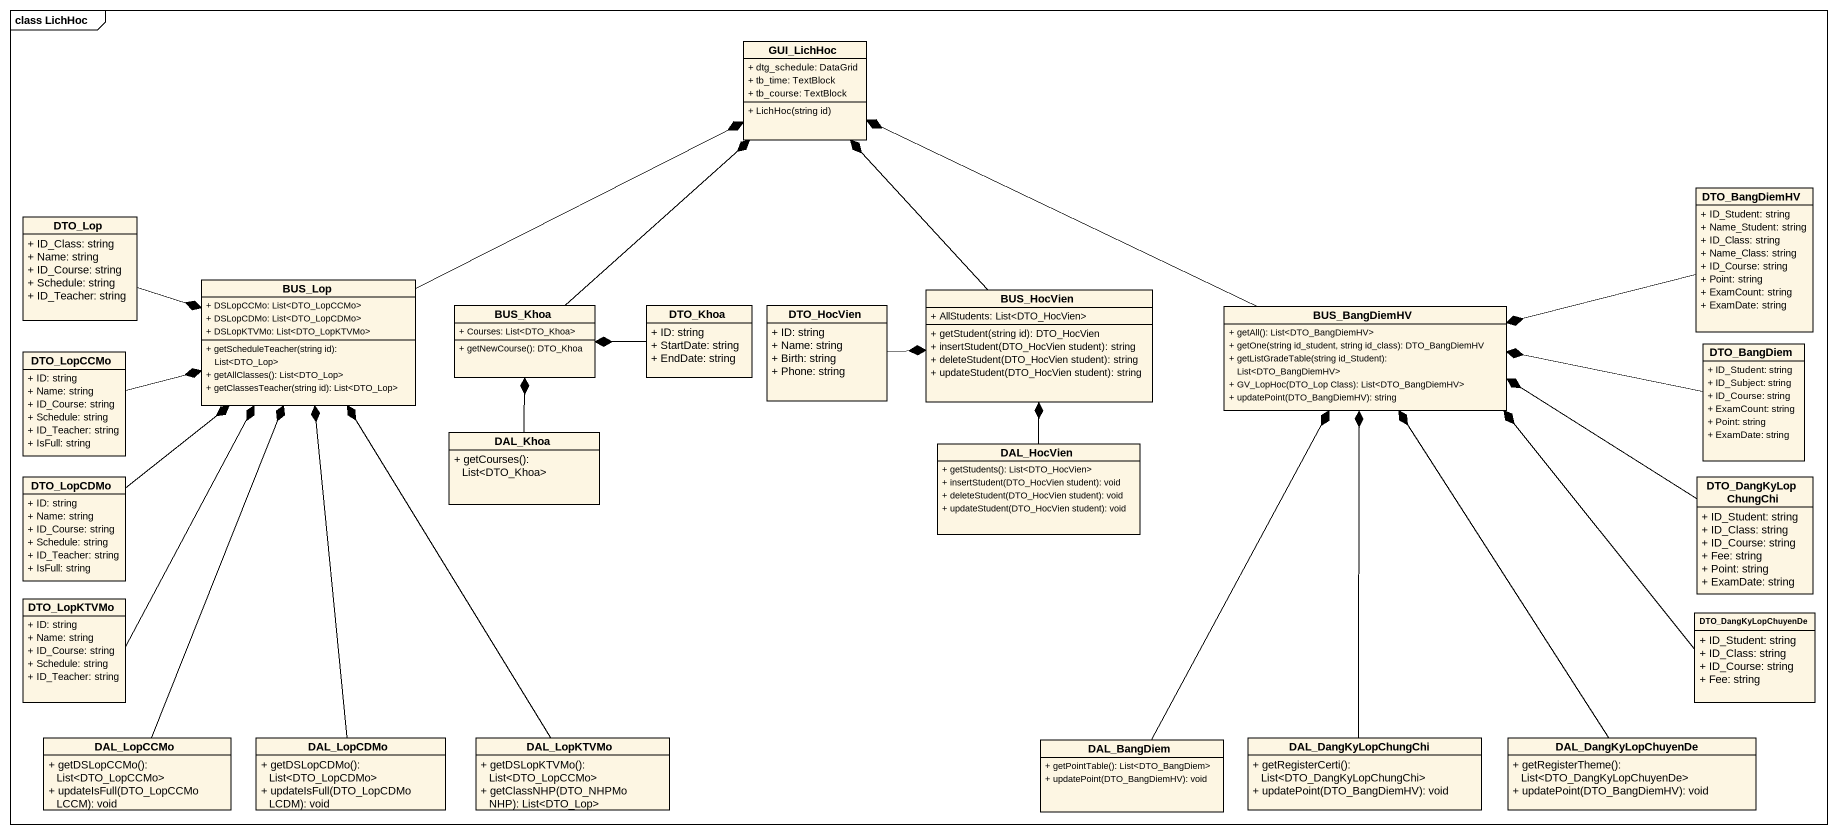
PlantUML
@startuml
mainframe class LichHoc
hide circle
hide empty members
skinparam classAttributeIconSize 0
class GUI_LichHoc {
  + dtg_schedule: DataGrid
  + tb_time: TextBlock
  + tb_course: TextBlock
  + LichHoc(string id)
}
class DTO_BangDiemHV {
  + ID_Student: string
  + Name_Student: string
  + ID_Class: string
  + Name_Class: string
  + ID_Course: string
  + Point: string
  + ExamCount: string
  + ExamDate: string
}
class DTO_Lop {
  + ID_Class: string
  + Name: string
  + ID_Course: string
  + Schedule: string
  + ID_Teacher: string
}
class BUS_Lop {
  + DSLopCCMo: List<DTO_LopCCMo>
  + DSLopCDMo: List<DTO_LopCDMo>
  + DSLopKTVMo: List<DTO_LopKTVMo>
  + getScheduleTeacher(string id): List<DTO_Lop>
  + getAllClasses(): List<DTO_Lop>
  + getClassesTeacher(string id): List<DTO_Lop>
}
class BUS_HocVien {
  + AllStudents: List<DTO_HocVien>
  + getStudent(string id): DTO_HocVien
  + insertStudent(DTO_HocVien student): string
  + deleteStudent(DTO_HocVien student): string
  + updateStudent(DTO_HocVien student): string
}
class BUS_Khoa {
  + Courses: List<DTO_Khoa>
  + getNewCourse(): DTO_Khoa
}
class DTO_Khoa {
  + ID: string
  + StartDate: string
  + EndDate: string
}
class DTO_HocVien {
  + ID: string
  + Name: string
  + Birth: string
  + Phone: string
}
class BUS_BangDiemHV {
  + getAll(): List<DTO_BangDiemHV>
  + getOne(string id_student, string id_class): DTO_BangDiemHV
  + getListGradeTable(string id_Student): List<DTO_BangDiemHV>
  + GV_LopHoc(DTO_Lop Class): List<DTO_BangDiemHV>
  + updatePoint(DTO_BangDiemHV): string
}
class DTO_LopCCMo {
  + ID: string
  + Name: string
  + ID_Course: string
  + Schedule: string
  + ID_Teacher: string
  + IsFull: string
}
class DTO_BangDiem {
  + ID_Student: string
  + ID_Subject: string
  + ID_Course: string
  + ExamCount: string
  + Point: string
  + ExamDate: string
}
class DAL_Khoa {
  + getCourses(): List<DTO_Khoa>
}
class DTO_LopCDMo {
  + ID: string
  + Name: string
  + ID_Course: string
  + Schedule: string
  + ID_Teacher: string
  + IsFull: string
}
class DAL_HocVien {
  + getStudents(): List<DTO_HocVien>
  + insertStudent(DTO_HocVien student): void
  + deleteStudent(DTO_HocVien student): void
  + updateStudent(DTO_HocVien student): void
}
class DTO_DangKyLopChungChi {
  + ID_Student: string
  + ID_Class: string
  + ID_Course: string
  + Fee: string
  + Point: string
  + ExamDate: string
}
class DTO_LopKTVMo {
  + ID: string
  + Name: string
  + ID_Course: string
  + Schedule: string
  + ID_Teacher: string
}
class DTO_DangKyLopChuyenDe {
  + ID_Student: string
  + ID_Class: string
  + ID_Course: string
  + Fee: string
}
class DAL_LopCCMo {
  + getDSLopCCMo(): List<DTO_LopCCMo>
  + updateIsFull(DTO_LopCCMo LCCM): void
}
class DAL_LopCDMo {
  + getDSLopCDMo(): List<DTO_LopCDMo>
  + updateIsFull(DTO_LopCDMo LCDM): void
}
class DAL_LopKTVMo {
  + getDSLopKTVMo(): List<DTO_LopCCMo>
  + getClassNHP(DTO_NHPMo NHP): List<DTO_Lop>
}
class DAL_BangDiem {
  + getPointTable(): List<DTO_BangDiem>
  + updatePoint(DTO_BangDiemHV): void
}
class DAL_DangKyLopChungChi {
  + getRegisterCerti(): List<DTO_DangKyLopChungChi>
  + updatePoint(DTO_BangDiemHV): void
}
class DAL_DangKyLopChuyenDe {
  + getRegisterTheme(): List<DTO_DangKyLopChuyenDe>
  + updatePoint(DTO_BangDiemHV): void
}
DTO_BangDiemHV -left-* BUS_BangDiemHV
DTO_Lop -right-* BUS_Lop
BUS_Lop -right-* GUI_LichHoc
BUS_HocVien -up-* GUI_LichHoc
BUS_Khoa -up-* GUI_LichHoc
DTO_Khoa -left-* BUS_Khoa
DTO_HocVien -right-* BUS_HocVien
BUS_BangDiemHV -left-* GUI_LichHoc
DTO_LopCCMo -right-* BUS_Lop
DTO_BangDiem -left-* BUS_BangDiemHV
DAL_Khoa -up-* BUS_Khoa
DTO_LopCDMo -up-* BUS_Lop
DAL_HocVien -up-* BUS_HocVien
DTO_DangKyLopChungChi -left-* BUS_BangDiemHV
DTO_LopKTVMo -up-* BUS_Lop
DTO_DangKyLopChuyenDe -up-* BUS_BangDiemHV
DAL_LopCCMo -up-* BUS_Lop
DAL_LopCDMo -up-* BUS_Lop
DAL_LopKTVMo -up-* BUS_Lop
DAL_BangDiem -up-* BUS_BangDiemHV
DAL_DangKyLopChungChi -up-* BUS_BangDiemHV
DAL_DangKyLopChuyenDe -up-* BUS_BangDiemHV
@enduml
